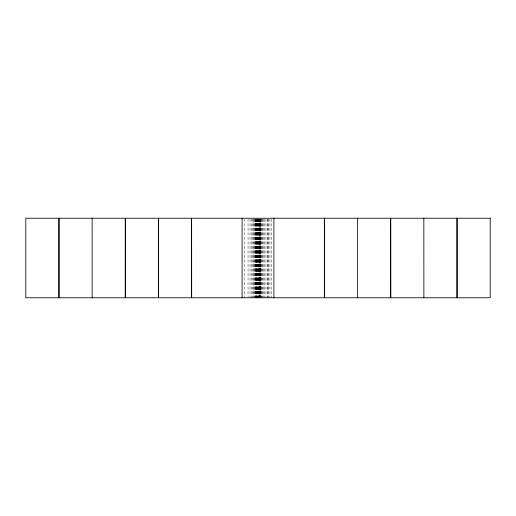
<?xml version="1.0" encoding="UTF-8"?>
<svg xmlns="http://www.w3.org/2000/svg" width="516" height="516" viewBox="0 0 516 516"><rect width="100%" height="100%" fill="white"/><g stroke="black" fill="none" stroke-linecap="round" stroke-linejoin="round"><path stroke-width="0.39" stroke-dasharray="2.58 1.94" d="M271.255 219.029L271.255 297.771M269.933 219.029L269.933 297.771M268.604 219.029L268.604 297.771M267.946 219.029L267.946 297.771M267.282 219.029L267.282 297.771M265.953 219.029L265.953 297.771M264.631 219.029L264.631 297.771M263.302 219.029L263.302 297.771M262.638 219.029L262.638 297.771M261.98 219.029L261.98 297.771M261.315 219.029L261.315 297.771M260.864 219.029L260.915 297.771M260.651 219.029L260.651 297.771M260.387 219.029L260.387 297.771M260.264 219.029L260.264 297.771M260.122 219.029L260.122 297.771M259.838 219.029L259.838 297.771M259.722 219.029L259.761 297.771M259.593 219.029L259.593 297.771M259.503 219.029L259.503 297.771M259.329 219.029L259.329 297.771M259.18 219.029L259.193 297.771M259.058 219.029L259.058 297.771M258.993 219.029L258.993 297.771M258.664 219.029L258.664 297.771M258.548 219.029L258.548 297.771M258.277 219.029L258.277 297.771M258.135 219.029L258.077 297.771M258 219.029L258 297.771M257.91 219.029L257.897 297.771M257.452 219.029L257.452 297.771M257.336 219.029L257.336 297.771M257.007 219.029L257.007 297.771M256.942 219.029L256.942 297.771M256.82 219.029L256.807 297.771M256.497 219.029L256.497 297.771M256.407 219.029L256.407 297.771M256.239 219.029L256.162 297.771M255.949 219.029L256.013 297.771M255.878 219.029L255.878 297.771M255.717 219.029L255.736 297.771M255.349 219.029L255.349 297.771M255.136 219.029L255.136 297.771M254.685 219.029L254.685 297.771M254.02 219.029L254.02 297.771M253.362 219.029L253.362 297.771M252.698 219.029L252.698 297.771M251.369 219.029L251.369 297.771M250.047 219.029L250.047 297.771M248.054 219.029L248.054 297.771M244.745 219.029L244.745 297.771M260.051 297.771L260.051 219.029L259.987 297.771"/><path stroke-width="0.77" d="M457.06 218.229L457.06 297.771M457.015 218.229L457.015 297.771M423.836 218.229L423.875 297.771M390.728 218.229L390.728 297.771L390.664 218.229M357.523 218.229L357.588 297.771M324.403 218.229L324.403 297.771M324.377 218.229L324.364 297.771M273.906 218.229L273.906 297.771M242.094 218.229L242.094 297.771M191.636 218.229L191.649 297.771L191.597 218.229M158.476 297.771L158.451 218.229L158.412 297.771M125.336 297.771L125.311 218.229L125.272 297.771M92.125 218.229L92.164 297.771M58.985 218.229L58.985 297.771M58.94 218.229L58.94 297.771M490.2 218.229L25.8 218.229L25.8 297.771L490.2 297.771L490.2 218.229"/></g></svg>
